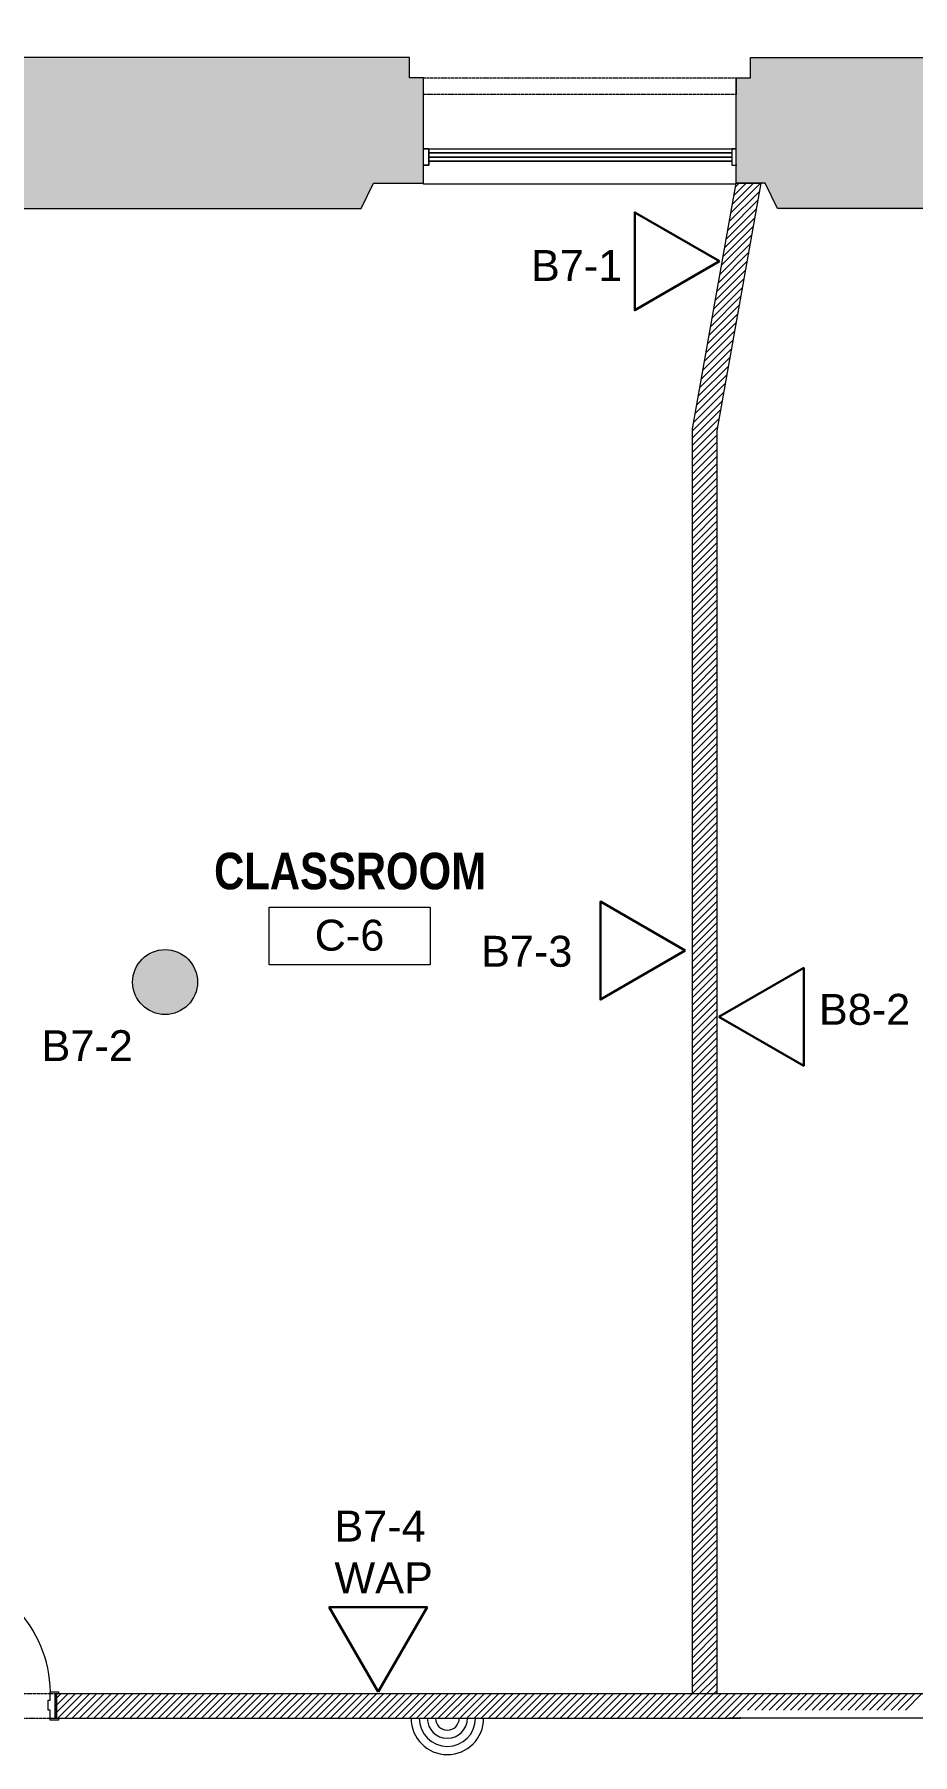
# Model space of a CAD drawing. Header units: inches. Extents: x 891 to 14187, y -1169 to 3232.
# Drawn here: x 2756.1 to 2972.5, y 2261.4 to 2685.2 of the extents above; entities that cross this region are included whole.
import ezdxf

# ---------------------------------------------------------------- set-up
doc = ezdxf.new("R2010")
doc.units = ezdxf.units.IN
doc.header["$MEASUREMENT"] = 0
doc.linetypes.add('IMPORT-IMPORT-HIDDEN2', pattern=[0.1875, 0.125, -0.0625])
doc.layers.add('_DROPS_IDFS', color=7, linetype='Continuous')
for name, color, linetype, lineweight in [('_OPTEC_LAYER', 1, 'Continuous', 30), ('A-ANNO-RM TAG', 7, 'Continuous', 9), ('A-DEMO-LPC', 7, 'IMPORT-IMPORT-HIDDEN2', 9), ('A-DETL-MEDM', 33, 'Continuous', 20), ('A-DOOR', 7, 'Continuous', 9), ('A-DOOR-HEAD', 7, 'IMPORT-IMPORT-HIDDEN2', 9), ('A-Hatch', 7, 'Continuous', 9), ('A-HATCH-1HR', 7, 'Continuous', 9), ('A-WALL-INT NEW', 7, 'Continuous', 9), ('EX-EXT-CORE', 7, 'Continuous', 9), ('EX-Windows', 7, 'Continuous', 9), ('SPEAKER', 10, 'Continuous', 20)]:
    doc.layers.add(name, color=color, linetype=linetype, lineweight=lineweight)
doc.styles.add('Arial', font='arial.ttf', dxfattribs={"height": 7.623})
doc.styles.add('Arial Narrow_B', font='ARIALNB.TTF', dxfattribs={"height": 9})

# ---------------------------------------------------------------- blocks, each defined once
blk = doc.blocks.new('_DATA')
at = {"layer": '_DROPS_IDFS', "color": 1, "lineweight": 30}
blk.add_lwpolyline([(24.61, 42.64), (12.55, 21.75), (36.67, 21.75)], close=True, dxfattribs=at)

msp = doc.modelspace()

# ---------------------------------------------------------------- hatches: boundary and pattern name
at = {"layer": 'A-Hatch'}
h = msp.add_hatch(color=9, dxfattribs=at)
h.paths.add_polyline_path([(2360.64, 2633.56), (2384.64, 2633.56), (2384.64, 2642.06), (2440.64, 2642.06), (2443.67, 2648.3), (2456, 2648.3), (2456, 2674.3), (2452.5, 2674.3), (2452.5, 2679.3), (2431.95, 2679.3), (2431.95, 2717.87), (2404.53, 2765.36), (2404.53, 2802.37), (2377.63, 2802.37), (2377.63, 2781.42), (2387.27, 2769.93), (2383.18, 2722.3), (2363.64, 2683.56), (2363.64, 2681.56), (2360.64, 2681.56), (2360.64, 2639.56)])
h.paths.add_polyline_path([(3137.17, 2642.06), (3237.6, 2642.06), (3237.6, 2643.53), (3258.39, 2643.53), (3258.39, 2676.84), (3247.99, 2676.84), (3247.99, 2659.03), (3004.77, 2659.03), (3004.77, 2679.34), (2932.5, 2679.3), (2932.5, 2674.3), (2929, 2674.3), (2929.01, 2648.3), (2936.14, 2648.3), (2939.17, 2642.06), (3034.64, 2642.06), (3037.67, 2648.3), (3134.14, 2648.3), (3136.55, 2643.34)])
h.paths.add_polyline_path([(2638.64, 2642.06), (2641.67, 2648.3), (2654, 2648.3), (2654, 2674.3), (2650.5, 2674.3), (2650.5, 2679.3), (2536.5, 2679.3), (2536.5, 2674.3), (2533, 2674.3), (2533.01, 2648.3), (2540.14, 2648.3), (2543.17, 2642.06)])
h.paths.add_polyline_path([(2836.64, 2642.06), (2839.67, 2648.3), (2852, 2648.3), (2852, 2674.3), (2848.5, 2674.3), (2848.5, 2679.3), (2734.5, 2679.3), (2734.5, 2674.3), (2731, 2674.3), (2731.01, 2648.3), (2738.14, 2648.3), (2741.17, 2642.06)])
msp.add_hatch(color=9, dxfattribs=at).paths.add_polyline_path([(2787.32, 2443.75), (2789.25, 2443.75), (2791.12, 2444.21), (2792.83, 2445.1), (2794.27, 2446.38), (2795.37, 2447.97), (2796.05, 2449.77), (2796.28, 2451.69), (2796.05, 2453.6), (2795.37, 2455.41), (2794.27, 2456.99), (2792.83, 2458.27), (2791.12, 2459.17), (2789.25, 2459.63), (2787.32, 2459.63), (2785.45, 2459.17), (2783.74, 2458.27), (2782.3, 2456.99), (2781.2, 2455.41), (2780.52, 2453.6), (2780.28, 2451.69), (2780.52, 2449.77), (2781.2, 2447.97), (2782.3, 2446.38), (2783.74, 2445.1), (2785.45, 2444.21)])

# ---------------------------------------------------------------- linework, layer by layer
at = {"layer": 'A-ANNO-RM TAG', "color": 8, "flags": 128}
msp.add_lwpolyline([(2813.91, 2470.11), (2853.59, 2470.11), (2853.59, 2455.89), (2813.91, 2455.89)], close=True, dxfattribs=at)
at = {"layer": 'A-DEMO-LPC', "color": 8}
for p, q in [((2852, 2674.49), (2929, 2674.49)), ((2852, 2670.37), (2852, 2674.49)), ((2929, 2674.49), (2929, 2670.37)), ((2929, 2670.37), (2852, 2670.37))]:
    msp.add_line(p, q, dxfattribs=at)
at = {"layer": 'A-DETL-MEDM', "color": 135}
msp.add_line((3005.19, 2270.34), (2927.19, 2270.34), dxfattribs=at)
at = {"layer": 'A-DOOR', "color": 8, "flags": 128}
msp.add_lwpolyline([(2762, 2276.8), (2762, 2276.3), (2761.5, 2276.3), (2761.5, 2270.3), (2762, 2270.3), (2762, 2269.8), (2760, 2269.8), (2760, 2272.3), (2759.49, 2272.3), (2759.49, 2274.8), (2760, 2274.8), (2760, 2276.8)], close=True, dxfattribs=at)
at = {"layer": 'A-DOOR', "color": 8}
msp.add_arc((2729.51, 2276.35), 30.5, 0.8434, 86.559, dxfattribs=at)
at = {"layer": 'A-DOOR-HEAD', "color": 8, "flags": 128}
msp.add_lwpolyline([(2761.5, 2276.3), (2728.5, 2276.3), (2728.5, 2270.3), (2761.5, 2270.3)], close=True, dxfattribs=at)
at = {"layer": 'A-HATCH-1HR', "color": 8}
for p, q in [((2927.32, 2639.03), (2934.74, 2646.44)), ((2927.71, 2641.18), (2935.02, 2648.49)), ((2928.09, 2643.33), (2933.25, 2648.49)), ((2928.47, 2645.48), (2931.49, 2648.49)), ((2928.85, 2647.63), (2929.72, 2648.49)), ((2926.56, 2634.73), (2933.97, 2642.14)), ((2926.94, 2636.88), (2934.35, 2644.29)), ((2925.79, 2630.43), (2933.21, 2637.84)), ((2926.17, 2632.58), (2933.59, 2639.99)), ((2925.03, 2626.12), (2932.44, 2633.54)), ((2925.41, 2628.28), (2932.82, 2635.69)), ((2924.26, 2621.82), (2931.67, 2629.24)), ((2924.64, 2623.97), (2932.06, 2631.39)), ((2923.5, 2617.52), (2930.91, 2624.94)), ((2923.88, 2619.67), (2931.29, 2627.09)), ((2922.73, 2613.22), (2930.14, 2620.64)), ((2923.11, 2615.37), (2930.53, 2622.79)), ((2921.97, 2608.92), (2929.38, 2616.33)), ((2922.35, 2611.07), (2929.76, 2618.49)), ((2921.2, 2604.62), (2928.61, 2612.03)), ((2921.58, 2606.77), (2929, 2614.18)), ((2920.44, 2600.32), (2927.85, 2607.73)), ((2920.82, 2602.47), (2928.23, 2609.88)), ((2919.67, 2596.02), (2927.08, 2603.43)), ((2920.05, 2598.17), (2927.47, 2605.58)), ((2918.9, 2591.72), (2926.32, 2599.13)), ((2919.29, 2593.87), (2926.7, 2601.28)), ((2918.24, 2587.52), (2925.55, 2594.83)), ((2918.52, 2589.57), (2925.94, 2596.98)), ((2918.24, 2585.75), (2925.17, 2592.68)), ((2918.24, 2583.99), (2924.79, 2590.53)), ((2918.24, 2582.22), (2924.4, 2588.38)), ((2918.24, 2580.45), (2924.24, 2586.45)), ((2918.24, 2578.68), (2924.24, 2584.68)), ((2918.24, 2576.91), (2924.24, 2582.91)), ((2918.24, 2575.15), (2924.24, 2581.15)), ((2918.24, 2573.38), (2924.24, 2579.38)), ((2918.24, 2571.61), (2924.24, 2577.61)), ((2918.24, 2569.84), (2924.24, 2575.84)), ((2918.24, 2568.08), (2924.24, 2574.08)), ((2918.24, 2566.31), (2924.24, 2572.31)), ((2918.24, 2564.54), (2924.24, 2570.54)), ((2918.24, 2562.77), (2924.24, 2568.77)), ((2918.24, 2561), (2924.24, 2567)), ((2918.24, 2559.24), (2924.24, 2565.24)), ((2918.24, 2557.47), (2924.24, 2563.47)), ((2918.24, 2555.7), (2924.24, 2561.7)), ((2918.24, 2553.93), (2924.24, 2559.93)), ((2918.24, 2552.17), (2924.24, 2558.17)), ((2918.24, 2550.4), (2924.24, 2556.4)), ((2918.24, 2548.63), (2924.24, 2554.63)), ((2918.24, 2546.86), (2924.24, 2552.86)), ((2918.24, 2545.09), (2924.24, 2551.09)), ((2918.24, 2543.33), (2924.24, 2549.33)), ((2918.24, 2541.56), (2924.24, 2547.56)), ((2918.24, 2539.79), (2924.24, 2545.79)), ((2918.24, 2538.02), (2924.24, 2544.02)), ((2918.24, 2536.26), (2924.24, 2542.26)), ((2918.24, 2534.49), (2924.24, 2540.49)), ((2918.24, 2532.72), (2924.24, 2538.72)), ((2918.24, 2530.95), (2924.24, 2536.95)), ((2918.24, 2529.18), (2924.24, 2535.18)), ((2918.24, 2527.42), (2924.24, 2533.42)), ((2918.24, 2525.65), (2924.24, 2531.65)), ((2918.24, 2523.88), (2924.24, 2529.88)), ((2918.24, 2522.11), (2924.24, 2528.11)), ((2918.24, 2520.35), (2924.24, 2526.35)), ((2918.24, 2518.58), (2924.24, 2524.58)), ((2918.24, 2516.81), (2924.24, 2522.81)), ((2918.24, 2515.04), (2924.24, 2521.04)), ((2918.24, 2513.27), (2924.24, 2519.27)), ((2918.24, 2511.51), (2924.24, 2517.51)), ((2918.24, 2509.74), (2924.24, 2515.74)), ((2918.24, 2507.97), (2924.24, 2513.97)), ((2918.24, 2506.2), (2924.24, 2512.2)), ((2918.24, 2504.44), (2924.24, 2510.44)), ((2918.24, 2502.67), (2924.24, 2508.67)), ((2918.24, 2500.9), (2924.24, 2506.9)), ((2918.24, 2499.13), (2924.24, 2505.13)), ((2918.24, 2497.36), (2924.24, 2503.36)), ((2918.24, 2495.6), (2924.24, 2501.6)), ((2918.24, 2493.83), (2924.24, 2499.83)), ((2918.24, 2492.06), (2924.24, 2498.06)), ((2918.24, 2490.29), (2924.24, 2496.29)), ((2918.24, 2488.53), (2924.24, 2494.53)), ((2918.24, 2486.76), (2924.24, 2492.76)), ((2918.24, 2484.99), (2924.24, 2490.99)), ((2918.24, 2483.22), (2924.24, 2489.22)), ((2918.24, 2481.45), (2924.24, 2487.45)), ((2918.24, 2479.69), (2924.24, 2485.69)), ((2918.24, 2477.92), (2924.24, 2483.92)), ((2918.24, 2476.15), (2924.24, 2482.15)), ((2918.24, 2474.38), (2924.24, 2480.38)), ((2918.24, 2472.62), (2924.24, 2478.62)), ((2918.24, 2470.85), (2924.24, 2476.85)), ((2918.24, 2469.08), (2924.24, 2475.08)), ((2918.24, 2467.31), (2924.24, 2473.31)), ((2918.24, 2465.54), (2924.24, 2471.54)), ((2918.24, 2463.78), (2924.24, 2469.78)), ((2918.24, 2462.01), (2924.24, 2468.01)), ((2918.24, 2460.24), (2924.24, 2466.24)), ((2918.24, 2458.47), (2924.24, 2464.47)), ((2918.24, 2456.71), (2924.24, 2462.71)), ((2918.24, 2454.94), (2924.24, 2460.94)), ((2918.24, 2453.17), (2924.24, 2459.17)), ((2918.24, 2451.4), (2924.24, 2457.4)), ((2918.24, 2449.63), (2924.24, 2455.63)), ((2918.24, 2447.87), (2924.24, 2453.87)), ((2918.24, 2446.1), (2924.24, 2452.1)), ((2918.24, 2444.33), (2924.24, 2450.33)), ((2918.24, 2442.56), (2924.24, 2448.56)), ((2918.24, 2440.8), (2924.24, 2446.8)), ((2918.24, 2439.03), (2924.24, 2445.03)), ((2918.24, 2437.26), (2924.24, 2443.26)), ((2918.24, 2435.49), (2924.24, 2441.49)), ((2918.24, 2433.72), (2924.24, 2439.72)), ((2918.24, 2431.96), (2924.24, 2437.96)), ((2918.24, 2430.19), (2924.24, 2436.19)), ((2918.24, 2428.42), (2924.24, 2434.42)), ((2918.24, 2426.65), (2924.24, 2432.65)), ((2918.24, 2424.89), (2924.24, 2430.89)), ((2918.24, 2423.12), (2924.24, 2429.12)), ((2918.24, 2421.35), (2924.24, 2427.35)), ((2918.24, 2419.58), (2924.24, 2425.58)), ((2918.24, 2417.81), (2924.24, 2423.81)), ((2918.24, 2416.05), (2924.24, 2422.05)), ((2918.24, 2414.28), (2924.24, 2420.28)), ((2918.24, 2412.51), (2924.24, 2418.51)), ((2918.24, 2410.74), (2924.24, 2416.74)), ((2918.24, 2408.98), (2924.24, 2414.98)), ((2918.24, 2407.21), (2924.24, 2413.21)), ((2918.24, 2405.44), (2924.24, 2411.44)), ((2918.24, 2403.67), (2924.24, 2409.67)), ((2918.24, 2401.91), (2924.24, 2407.91)), ((2918.24, 2400.14), (2924.24, 2406.14)), ((2918.24, 2398.37), (2924.24, 2404.37)), ((2918.24, 2396.6), (2924.24, 2402.6)), ((2918.24, 2394.83), (2924.24, 2400.83)), ((2918.24, 2393.07), (2924.24, 2399.07)), ((2918.24, 2391.3), (2924.24, 2397.3)), ((2918.24, 2389.53), (2924.24, 2395.53)), ((2918.24, 2387.76), (2924.24, 2393.76)), ((2918.24, 2386), (2924.24, 2392)), ((2918.24, 2384.23), (2924.24, 2390.23)), ((2918.24, 2382.46), (2924.24, 2388.46)), ((2918.24, 2380.69), (2924.24, 2386.69)), ((2918.24, 2378.92), (2924.24, 2384.92)), ((2918.24, 2377.16), (2924.24, 2383.16)), ((2918.24, 2375.39), (2924.24, 2381.39)), ((2918.24, 2373.62), (2924.24, 2379.62)), ((2918.24, 2371.85), (2924.24, 2377.85)), ((2918.24, 2370.09), (2924.24, 2376.09)), ((2918.24, 2368.32), (2924.24, 2374.32)), ((2918.24, 2366.55), (2924.24, 2372.55)), ((2918.24, 2364.78), (2924.24, 2370.78)), ((2918.24, 2363.01), (2924.24, 2369.01)), ((2918.24, 2361.25), (2924.24, 2367.25)), ((2918.24, 2359.48), (2924.24, 2365.48)), ((2918.24, 2357.71), (2924.24, 2363.71)), ((2918.24, 2355.94), (2924.24, 2361.94)), ((2918.24, 2354.18), (2924.24, 2360.18)), ((2918.24, 2352.41), (2924.24, 2358.41)), ((2918.24, 2350.64), (2924.24, 2356.64)), ((2918.24, 2348.87), (2924.24, 2354.87)), ((2918.24, 2347.1), (2924.24, 2353.1)), ((2918.24, 2345.34), (2924.24, 2351.34)), ((2918.24, 2343.57), (2924.24, 2349.57)), ((2918.24, 2341.8), (2924.24, 2347.8)), ((2918.24, 2340.03), (2924.24, 2346.03)), ((2918.24, 2338.27), (2924.24, 2344.27)), ((2918.24, 2336.5), (2924.24, 2342.5)), ((2918.24, 2334.73), (2924.24, 2340.73)), ((2918.24, 2332.96), (2924.24, 2338.96)), ((2918.24, 2331.19), (2924.24, 2337.19)), ((2918.24, 2329.43), (2924.24, 2335.43)), ((2918.24, 2327.66), (2924.24, 2333.66)), ((2918.24, 2325.89), (2924.24, 2331.89)), ((2918.24, 2324.12), (2924.24, 2330.12)), ((2918.24, 2322.36), (2924.24, 2328.36)), ((2918.24, 2320.59), (2924.24, 2326.59)), ((2918.24, 2318.82), (2924.24, 2324.82)), ((2918.24, 2317.05), (2924.24, 2323.05)), ((2918.24, 2315.28), (2924.24, 2321.28)), ((2918.24, 2313.52), (2924.24, 2319.52)), ((2918.24, 2311.75), (2924.24, 2317.75)), ((2918.24, 2309.98), (2924.24, 2315.98)), ((2918.24, 2308.21), (2924.24, 2314.21)), ((2918.24, 2306.45), (2924.24, 2312.45)), ((2918.24, 2304.68), (2924.24, 2310.68)), ((2918.24, 2302.91), (2924.24, 2308.91)), ((2918.24, 2301.14), (2924.24, 2307.14)), ((2918.24, 2299.37), (2924.24, 2305.37)), ((2918.24, 2297.61), (2924.24, 2303.61)), ((2918.24, 2295.84), (2924.24, 2301.84)), ((2918.24, 2294.07), (2924.24, 2300.07)), ((2918.24, 2292.3), (2924.24, 2298.3)), ((2918.24, 2290.54), (2924.24, 2296.54)), ((2918.24, 2288.77), (2924.24, 2294.77)), ((2918.24, 2287), (2924.24, 2293)), ((2918.24, 2285.23), (2924.24, 2291.23)), ((2918.24, 2283.46), (2924.24, 2289.46)), ((2918.24, 2281.7), (2924.24, 2287.7)), ((2918.24, 2279.93), (2924.24, 2285.93)), ((2918.24, 2278.16), (2924.24, 2284.16)), ((2918.24, 2276.39), (2924.24, 2282.39)), ((2919.91, 2276.3), (2924.24, 2280.63)), ((2761.15, 2274.86), (2762.58, 2276.3)), ((2761.15, 2273.09), (2764.35, 2276.3)), ((2761.15, 2271.32), (2766.12, 2276.3)), ((2761.88, 2270.3), (2767.88, 2276.3)), ((2763.65, 2270.3), (2769.65, 2276.3)), ((2765.42, 2270.3), (2771.42, 2276.3)), ((2767.19, 2270.3), (2773.19, 2276.3)), ((2768.96, 2270.3), (2774.96, 2276.3)), ((2770.72, 2270.3), (2776.72, 2276.3)), ((2772.49, 2270.3), (2778.49, 2276.3)), ((2774.26, 2270.3), (2780.26, 2276.3)), ((2776.03, 2270.3), (2782.03, 2276.3)), ((2777.79, 2270.3), (2783.79, 2276.3)), ((2779.56, 2270.3), (2785.56, 2276.3)), ((2781.33, 2270.3), (2787.33, 2276.3)), ((2783.1, 2270.3), (2789.1, 2276.3)), ((2784.87, 2270.3), (2790.87, 2276.3)), ((2786.63, 2270.3), (2792.63, 2276.3)), ((2788.4, 2270.3), (2794.4, 2276.3)), ((2790.17, 2270.3), (2796.17, 2276.3)), ((2791.94, 2270.3), (2797.94, 2276.3)), ((2793.7, 2270.3), (2799.7, 2276.3)), ((2795.47, 2270.3), (2801.47, 2276.3)), ((2797.24, 2270.3), (2803.24, 2276.3)), ((2799.01, 2270.3), (2805.01, 2276.3)), ((2800.78, 2270.3), (2806.78, 2276.3)), ((2802.54, 2270.3), (2808.54, 2276.3)), ((2804.31, 2270.3), (2810.31, 2276.3)), ((2806.08, 2270.3), (2812.08, 2276.3)), ((2807.85, 2270.3), (2813.85, 2276.3)), ((2809.61, 2270.3), (2815.61, 2276.3)), ((2811.38, 2270.3), (2817.38, 2276.3)), ((2813.15, 2270.3), (2819.15, 2276.3)), ((2814.92, 2270.3), (2820.92, 2276.3)), ((2816.68, 2270.3), (2822.68, 2276.3)), ((2818.45, 2270.3), (2824.45, 2276.3)), ((2820.22, 2270.3), (2826.22, 2276.3)), ((2821.99, 2270.3), (2827.99, 2276.3)), ((2823.76, 2270.3), (2829.76, 2276.3)), ((2825.52, 2270.3), (2831.52, 2276.3)), ((2827.29, 2270.3), (2833.29, 2276.3)), ((2829.06, 2270.3), (2835.06, 2276.3)), ((2830.83, 2270.3), (2836.83, 2276.3)), ((2832.59, 2270.3), (2838.59, 2276.3)), ((2834.36, 2270.3), (2840.36, 2276.3)), ((2836.13, 2270.3), (2842.13, 2276.3)), ((2837.9, 2270.3), (2843.9, 2276.3)), ((2839.67, 2270.3), (2845.67, 2276.3)), ((2841.43, 2270.3), (2847.43, 2276.3)), ((2843.2, 2270.3), (2849.2, 2276.3)), ((2844.97, 2270.3), (2850.97, 2276.3)), ((2846.74, 2270.3), (2852.74, 2276.3)), ((2848.5, 2270.3), (2854.5, 2276.3)), ((2850.27, 2270.3), (2856.27, 2276.3)), ((2852.04, 2270.3), (2858.04, 2276.3)), ((2853.81, 2270.3), (2859.81, 2276.3)), ((2855.58, 2270.3), (2861.58, 2276.3)), ((2857.34, 2270.3), (2863.34, 2276.3)), ((2859.11, 2270.3), (2865.11, 2276.3)), ((2860.88, 2270.3), (2866.88, 2276.3)), ((2862.65, 2270.3), (2868.65, 2276.3)), ((2864.41, 2270.3), (2870.41, 2276.3)), ((2866.18, 2270.3), (2872.18, 2276.3)), ((2867.95, 2270.3), (2873.95, 2276.3)), ((2869.72, 2270.3), (2875.72, 2276.3)), ((2871.49, 2270.3), (2877.49, 2276.3)), ((2873.25, 2270.3), (2879.25, 2276.3)), ((2875.02, 2270.3), (2881.02, 2276.3)), ((2876.79, 2270.3), (2882.79, 2276.3)), ((2878.56, 2270.3), (2884.56, 2276.3)), ((2880.32, 2270.3), (2886.32, 2276.3)), ((2882.09, 2270.3), (2888.09, 2276.3)), ((2883.86, 2270.3), (2889.86, 2276.3)), ((2885.63, 2270.3), (2891.63, 2276.3)), ((2887.4, 2270.3), (2893.4, 2276.3)), ((2889.16, 2270.3), (2895.16, 2276.3)), ((2890.93, 2270.3), (2896.93, 2276.3)), ((2892.7, 2270.3), (2898.7, 2276.3)), ((2894.47, 2270.3), (2900.47, 2276.3)), ((2896.23, 2270.3), (2902.23, 2276.3)), ((2898, 2270.3), (2904, 2276.3)), ((2899.77, 2270.3), (2905.77, 2276.3)), ((2901.54, 2270.3), (2907.54, 2276.3)), ((2903.31, 2270.3), (2909.31, 2276.3)), ((2905.07, 2270.3), (2911.07, 2276.3)), ((2906.84, 2270.3), (2912.84, 2276.3)), ((2908.61, 2270.3), (2914.61, 2276.3)), ((2910.38, 2270.3), (2916.38, 2276.3)), ((2912.14, 2270.3), (2918.14, 2276.3)), ((2913.91, 2270.3), (2919.91, 2276.3)), ((2915.68, 2270.3), (2921.68, 2276.3)), ((2917.45, 2270.3), (2923.45, 2276.3)), ((2919.22, 2270.3), (2925.22, 2276.3)), ((2920.98, 2270.3), (2926.98, 2276.3)), ((2921.68, 2276.3), (2924.24, 2278.86)), ((2922.75, 2270.3), (2928.75, 2276.3)), ((2923.45, 2276.3), (2924.24, 2277.09)), ((2924.52, 2270.3), (2930.52, 2276.3)), ((2926.29, 2270.3), (2932.29, 2276.3)), ((2928.05, 2270.3), (2934.05, 2276.3)), ((2931.83, 2272.3), (2935.82, 2276.3)), ((2933.59, 2272.3), (2937.59, 2276.3)), ((2935.36, 2272.3), (2939.36, 2276.3)), ((2937.13, 2272.3), (2941.13, 2276.3)), ((2938.9, 2272.3), (2942.89, 2276.3)), ((2940.67, 2272.3), (2944.66, 2276.3)), ((2942.43, 2272.3), (2946.43, 2276.3)), ((2944.2, 2272.3), (2948.2, 2276.3)), ((2945.97, 2272.3), (2949.96, 2276.3)), ((2947.74, 2272.3), (2951.73, 2276.3)), ((2949.5, 2272.3), (2953.5, 2276.3)), ((2951.27, 2272.3), (2955.27, 2276.3)), ((2953.04, 2272.3), (2957.04, 2276.3)), ((2954.81, 2272.3), (2958.8, 2276.3)), ((2956.58, 2272.3), (2960.57, 2276.3)), ((2958.34, 2272.3), (2962.34, 2276.3)), ((2960.11, 2272.3), (2964.11, 2276.3)), ((2961.88, 2272.3), (2965.87, 2276.3)), ((2963.65, 2272.3), (2967.64, 2276.3)), ((2965.41, 2272.3), (2969.41, 2276.3)), ((2967.18, 2272.3), (2971.18, 2276.3)), ((2968.95, 2272.3), (2972.95, 2276.3)), ((2970.72, 2272.3), (2974.71, 2276.3)), ((2929.82, 2270.3), (2930.11, 2270.58))]:
    msp.add_line(p, q, dxfattribs=at)
at = {"layer": 'A-WALL-INT NEW', "color": 8}
for p, q in [((2918.24, 2588), (2929.01, 2648.49)), ((2935.1, 2648.49), (2924.24, 2587.47)), ((2929.01, 2648.49), (2935.1, 2648.49)), ((2918.24, 2276.3), (2918.24, 2588)), ((2924.24, 2587.47), (2924.24, 2276.3)), ((2761.15, 2276.3), (2761.15, 2270.3)), ((3081.23, 2276.3), (2761.5, 2276.3)), ((2761.15, 2270.3), (2930.11, 2270.3))]:
    msp.add_line(p, q, dxfattribs=at)
at = {"layer": 'EX-EXT-CORE', "color": 8}
for p, q in [((2848.5, 2679.49), (2734.5, 2679.49)), ((2848.5, 2674.49), (2848.5, 2679.49)), ((2932.5, 2674.49), (2932.5, 2679.49)), ((2932.5, 2679.49), (2996.35, 2679.49)), ((2852, 2674.49), (2848.5, 2674.49)), ((2852, 2648.49), (2852, 2674.49)), ((2929, 2648.49), (2929, 2674.49)), ((2929, 2674.49), (2932.5, 2674.49)), ((2836.64, 2642.25), (2839.67, 2648.49)), ((2839.67, 2648.49), (2852, 2648.49)), ((2936.14, 2648.49), (2929, 2648.49)), ((2939.17, 2642.25), (2936.14, 2648.49)), ((2741.17, 2642.25), (2836.64, 2642.25)), ((3034.64, 2642.25), (2939.17, 2642.25))]:
    msp.add_line(p, q, dxfattribs=at)
msp.add_circle((2788.28, 2451.69), 8, dxfattribs=at)
at = {"layer": 'EX-Windows', "color": 8}
for p, q in [((2853.31, 2656.95), (2852, 2656.95)), ((2852, 2656.95), (2853.31, 2656.95)), ((2852, 2648.3), (2852, 2656.95)), ((2852, 2656.95), (2929.01, 2656.95)), ((2853.31, 2652.95), (2853.31, 2656.95)), ((2853.31, 2656.95), (2853.31, 2652.95)), ((2927.97, 2655.95), (2853.31, 2655.95)), ((2853.31, 2655.95), (2927.97, 2655.95)), ((2927.97, 2654.95), (2853.31, 2654.95)), ((2853.31, 2654.95), (2927.97, 2654.95)), ((2927.97, 2653.95), (2853.31, 2653.95)), ((2853.31, 2653.95), (2927.97, 2653.95)), ((2929.01, 2656.95), (2927.97, 2656.95)), ((2927.97, 2656.95), (2927.97, 2652.95)), ((2852.14, 2652.95), (2853.31, 2652.95)), ((2853.31, 2652.95), (2852.14, 2652.95)), ((2927.97, 2652.95), (2929.14, 2652.95)), ((2929.01, 2648.3), (2852, 2648.3))]:
    msp.add_line(p, q, dxfattribs=at)
at = {"layer": 'SPEAKER', "color": 3}
for radius in [8.94, 6.94, 4.94, 2.93]:
    msp.add_arc((2857.84, 2270.3), radius, 180, 0, dxfattribs=at)

# ---------------------------------------------------------------- block references
at = {"layer": '_OPTEC_LAYER'}
for p, rotation in [((2882.26, 2653.86), 270), ((2873.79, 2484.05), 270), ((2967.4, 2418.5), 89.99999999999999), ((2865.41, 2319.45), 180)]:
    msp.add_blockref('_DATA', p, dxfattribs=dict(at, rotation=rotation))

# ---------------------------------------------------------------- texts
at = {"layer": '_OPTEC_LAYER', "char_height": 7.623, "attachment_point": 1, "style": 'Arial'}
for s, heights, insert in [('B7-1', [0.748], (2878.45, 2632.03)), ('B7-3', [0.748], (2866.15, 2463.08)), ('B8-2', [0.748], (2949.4, 2448.77)), ('B7-2', [0.748], (2757.84, 2439.82)), ('B7-4\\PWAP', [30.07], (2830.01, 2321.45))]:
    msp.add_mtext_dynamic_manual_height_columns(s, width=5.9059, gutter_width=1, heights=heights, dxfattribs=dict(at, insert=insert))
at = {"layer": 'A-ANNO-RM TAG'}
for s, height, style, p in [('CLASSROOM', 9, 'Arial Narrow_B', (2800.36, 2474.54)), ('C-6', 7.623, 'Arial', (2825.15, 2459.42))]:
    msp.add_text(s, height=height, dxfattribs=dict(at, style=style)).set_placement(p)

doc.saveas('drawing.dxf')
